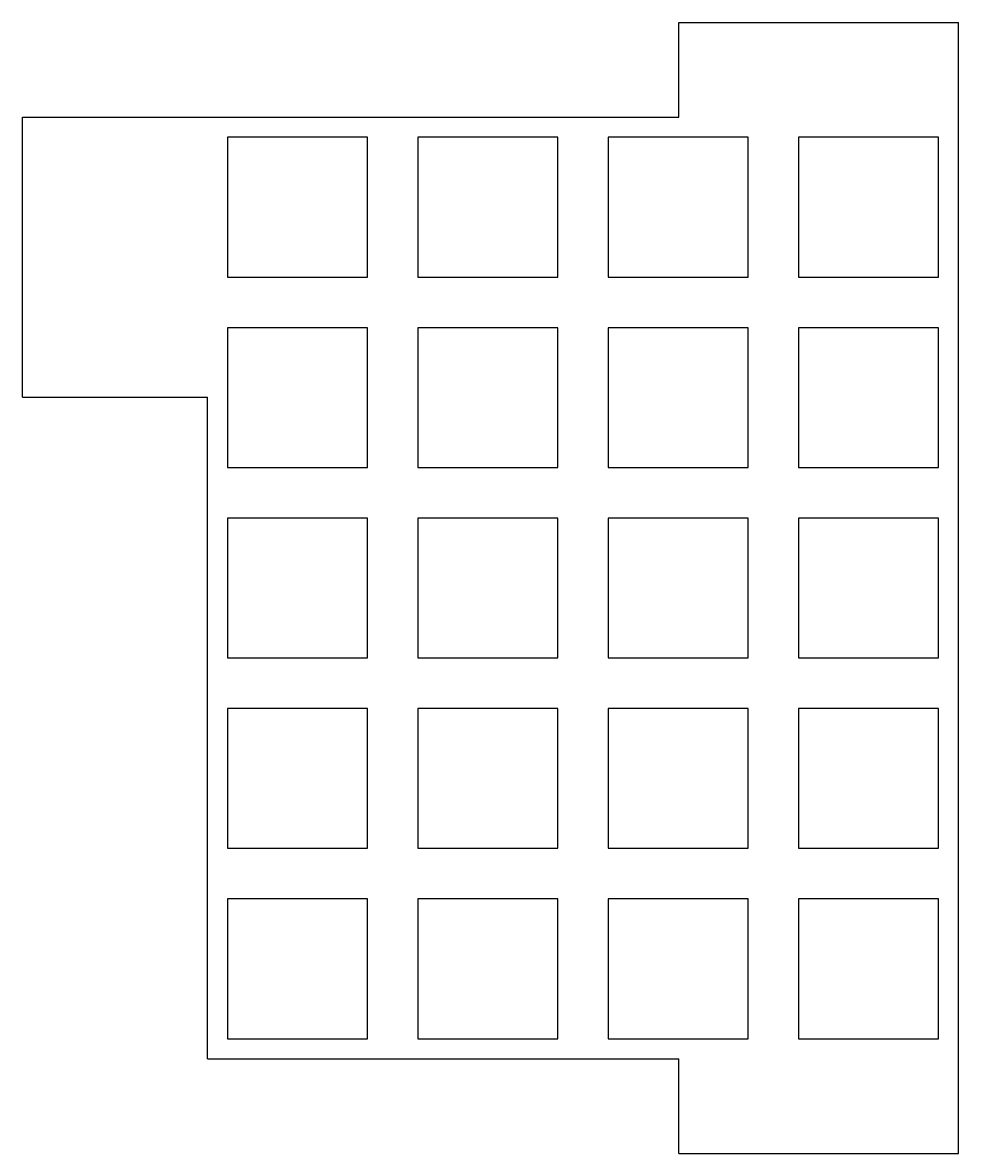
# Model space of a CAD drawing. Header units: millimetres. Extents: x 30 to 123, y 20 to 133.
import ezdxf

# ---------------------------------------------------------------- set-up
doc = ezdxf.new("R2010")
doc.units = ezdxf.units.MM

msp = doc.modelspace()

# ---------------------------------------------------------------- linework, layer by layer
for p, q in [((95.3, 132.775), (123.3, 132.775)), ((95.3, 123.3), (95.3, 132.775)), ((123.3, 19.625), (123.3, 132.775)), ((29.625, 123.3), (95.3, 123.3)), ((29.625, 95.3), (29.625, 123.3)), ((64.15, 121.3), (50.15, 121.3)), ((50.15, 121.3), (50.15, 107.3)), ((64.15, 107.3), (64.15, 121.3)), ((83.2, 121.3), (69.2, 121.3)), ((69.2, 121.3), (69.2, 107.3)), ((83.2, 107.3), (83.2, 121.3)), ((102.25, 121.3), (88.25, 121.3)), ((88.25, 121.3), (88.25, 107.3)), ((102.25, 107.3), (102.25, 121.3)), ((121.3, 121.3), (107.3, 121.3)), ((107.3, 121.3), (107.3, 107.3)), ((121.3, 107.3), (121.3, 121.3)), ((50.15, 107.3), (64.15, 107.3)), ((69.2, 107.3), (83.2, 107.3)), ((88.25, 107.3), (102.25, 107.3)), ((107.3, 107.3), (121.3, 107.3)), ((64.15, 102.25), (50.15, 102.25)), ((50.15, 102.25), (50.15, 88.25)), ((64.15, 88.25), (64.15, 102.25)), ((83.2, 102.25), (69.2, 102.25)), ((69.2, 102.25), (69.2, 88.25)), ((83.2, 88.25), (83.2, 102.25)), ((102.25, 102.25), (88.25, 102.25)), ((88.25, 102.25), (88.25, 88.25)), ((102.25, 88.25), (102.25, 102.25)), ((121.3, 102.25), (107.3, 102.25)), ((107.3, 102.25), (107.3, 88.25)), ((121.3, 88.25), (121.3, 102.25)), ((29.625, 95.3), (48.15, 95.3)), ((48.15, 29.1), (48.15, 95.3)), ((50.15, 88.25), (64.15, 88.25)), ((69.2, 88.25), (83.2, 88.25)), ((88.25, 88.25), (102.25, 88.25)), ((107.3, 88.25), (121.3, 88.25)), ((64.15, 83.2), (50.15, 83.2)), ((50.15, 83.2), (50.15, 69.2)), ((64.15, 69.2), (64.15, 83.2)), ((83.2, 83.2), (69.2, 83.2)), ((69.2, 83.2), (69.2, 69.2)), ((83.2, 69.2), (83.2, 83.2)), ((102.25, 83.2), (88.25, 83.2)), ((88.25, 83.2), (88.25, 69.2)), ((102.25, 69.2), (102.25, 83.2)), ((121.3, 83.2), (107.3, 83.2)), ((107.3, 83.2), (107.3, 69.2)), ((121.3, 69.2), (121.3, 83.2)), ((50.15, 69.2), (64.15, 69.2)), ((69.2, 69.2), (83.2, 69.2)), ((88.25, 69.2), (102.25, 69.2)), ((107.3, 69.2), (121.3, 69.2)), ((64.15, 64.15), (50.15, 64.15)), ((50.15, 64.15), (50.15, 50.15)), ((64.15, 50.15), (64.15, 64.15)), ((83.2, 64.15), (69.2, 64.15)), ((69.2, 64.15), (69.2, 50.15)), ((83.2, 50.15), (83.2, 64.15)), ((102.25, 64.15), (88.25, 64.15)), ((88.25, 64.15), (88.25, 50.15)), ((102.25, 50.15), (102.25, 64.15)), ((121.3, 64.15), (107.3, 64.15)), ((107.3, 64.15), (107.3, 50.15)), ((121.3, 50.15), (121.3, 64.15)), ((50.15, 50.15), (64.15, 50.15)), ((69.2, 50.15), (83.2, 50.15)), ((88.25, 50.15), (102.25, 50.15)), ((107.3, 50.15), (121.3, 50.15)), ((64.15, 45.1), (50.15, 45.1)), ((50.15, 45.1), (50.15, 31.1)), ((64.15, 31.1), (64.15, 45.1)), ((83.2, 45.1), (69.2, 45.1)), ((69.2, 45.1), (69.2, 31.1)), ((83.2, 31.1), (83.2, 45.1)), ((102.25, 45.1), (88.25, 45.1)), ((88.25, 45.1), (88.25, 31.1)), ((102.25, 31.1), (102.25, 45.1)), ((121.3, 45.1), (107.3, 45.1)), ((107.3, 45.1), (107.3, 31.1)), ((121.3, 31.1), (121.3, 45.1)), ((50.15, 31.1), (64.15, 31.1)), ((69.2, 31.1), (83.2, 31.1)), ((88.25, 31.1), (102.25, 31.1)), ((107.3, 31.1), (121.3, 31.1)), ((48.15, 29.1), (95.3, 29.1)), ((95.3, 19.625), (95.3, 29.1)), ((95.3, 19.625), (123.3, 19.625))]:
    msp.add_line(p, q)

doc.saveas('drawing.dxf')
